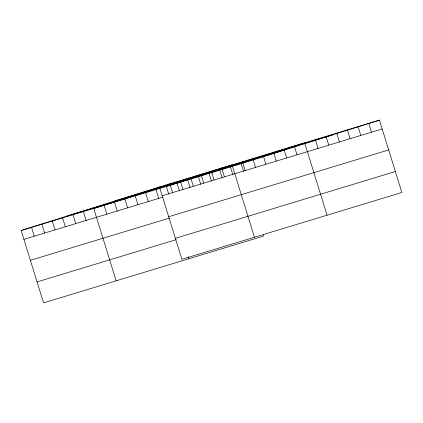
<?xml version="1.0" encoding="UTF-8"?>
<svg xmlns="http://www.w3.org/2000/svg" width="423" height="423" viewBox="0 0 423 423"><rect width="100%" height="100%" fill="white"/><g stroke="black" fill="none" stroke-linecap="round" stroke-linejoin="round"><path stroke-width="0.63" d="M263.154 234.85L263.54 236.082L43.553 302.884L21.15 230.509L159.46 186.918L379.447 120.116L401.85 192.491L181.869 259.294L159.46 186.918M21.15 230.509L241.131 163.706L379.447 120.116M113.819 201.306L333.8 134.498M66.792 216.127L286.778 149.319M162.199 195.759L382.18 128.957M23.889 239.349L162.977 197.113M168.692 216.724L388.674 149.922M30.377 260.314L169.464 218.078M175.376 238.329L395.362 171.521M37.065 281.919L176.153 239.682M368.761 123.357L371.5 132.198M358.075 126.604L360.814 135.445M347.389 129.85L350.128 138.691M336.708 133.092L339.442 141.932M326.022 136.338L328.756 145.179M315.336 139.585L318.075 148.425M327.058 215.207L304.65 142.826L166.339 186.416L168.708 194.078M294.281 145.977L297.02 154.818M283.912 149.129L286.646 157.964M273.538 152.275L276.277 161.115M263.169 155.426L265.903 164.267M252.801 158.572L255.534 167.413M242.427 161.723L245.166 170.564M241.131 163.706L243.505 171.368M254.461 237.25L232.058 164.875L93.742 208.465L116.151 280.84M230.45 166.948L232.819 174.609M221.689 168.021L224.423 176.862M219.764 170.194L222.133 177.856M211.315 171.172L214.054 180.013M209.078 173.441L211.447 181.102M200.946 174.324L203.68 183.159M198.392 176.682L200.766 184.343M190.577 177.47L193.311 186.31M187.706 179.928L190.08 187.59M180.203 180.621L182.942 189.462M177.026 183.175L179.394 190.836M169.835 183.767L172.568 192.608M188.172 256.946L188.743 258.797M155.965 189.567L158.704 198.408M145.597 192.719L148.336 201.56M135.228 195.865L137.961 204.706M124.854 199.016L127.593 207.857M114.485 202.168L117.224 211.003M104.116 205.314L106.85 214.154M83.373 211.611L86.112 220.452M73.005 214.762L75.738 223.603M62.63 217.914L65.369 226.754M52.262 221.06L55.001 229.901M41.893 224.211L44.627 233.052M31.519 227.363L34.258 236.198"/></g></svg>
